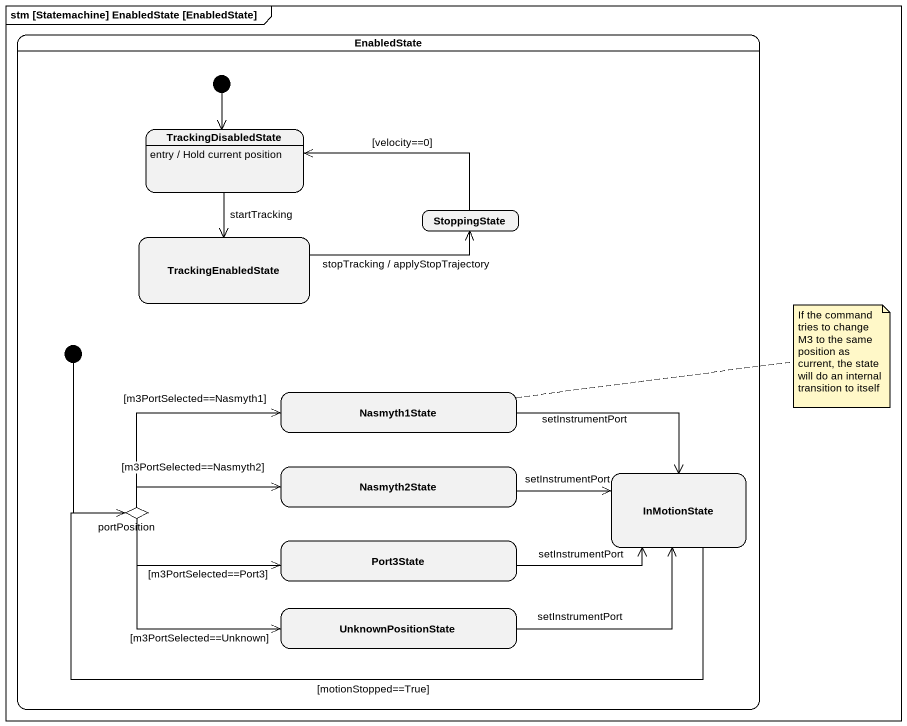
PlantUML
@startuml
mainframe stm [Statemachine] EnabledState [EnabledState]
hide empty description
state EnabledState {
  state initial1 <<start>>
  state TrackingDisabledState
  TrackingDisabledState : entry / Hold current position
  state StoppingState
  state TrackingEnabledState
  state initial2 <<start>>
  state Nasmyth1State
  state Nasmyth2State
  state portPosition <<choice>>
  state InMotionState
  state Port3State
  state UnknownPositionState
}
initial1 --> TrackingDisabledState
TrackingDisabledState --> TrackingEnabledState : startTracking
StoppingState -left-> TrackingDisabledState : [velocity==0]
TrackingEnabledState -right-> StoppingState : stopTracking / applyStopTrajectory
initial2 --> portPosition
Nasmyth1State -right-> InMotionState : setInstrumentPort
Nasmyth2State -right-> InMotionState : setInstrumentPort
portPosition -right-> Nasmyth1State : [m3PortSelected==Nasmyth1]
portPosition -right-> Nasmyth2State : [m3PortSelected==Nasmyth2]
portPosition -right-> Port3State : [m3PortSelected==Port3]
portPosition -right-> UnknownPositionState : [m3PortSelected==Unknown]
InMotionState -left-> portPosition : [motionStopped==True]
Port3State -right-> InMotionState : setInstrumentPort
UnknownPositionState -right-> InMotionState : setInstrumentPort
note right of Nasmyth1State : If the command tries to change M3 to the same position as current, the state will do an internal transition to itself
@enduml
